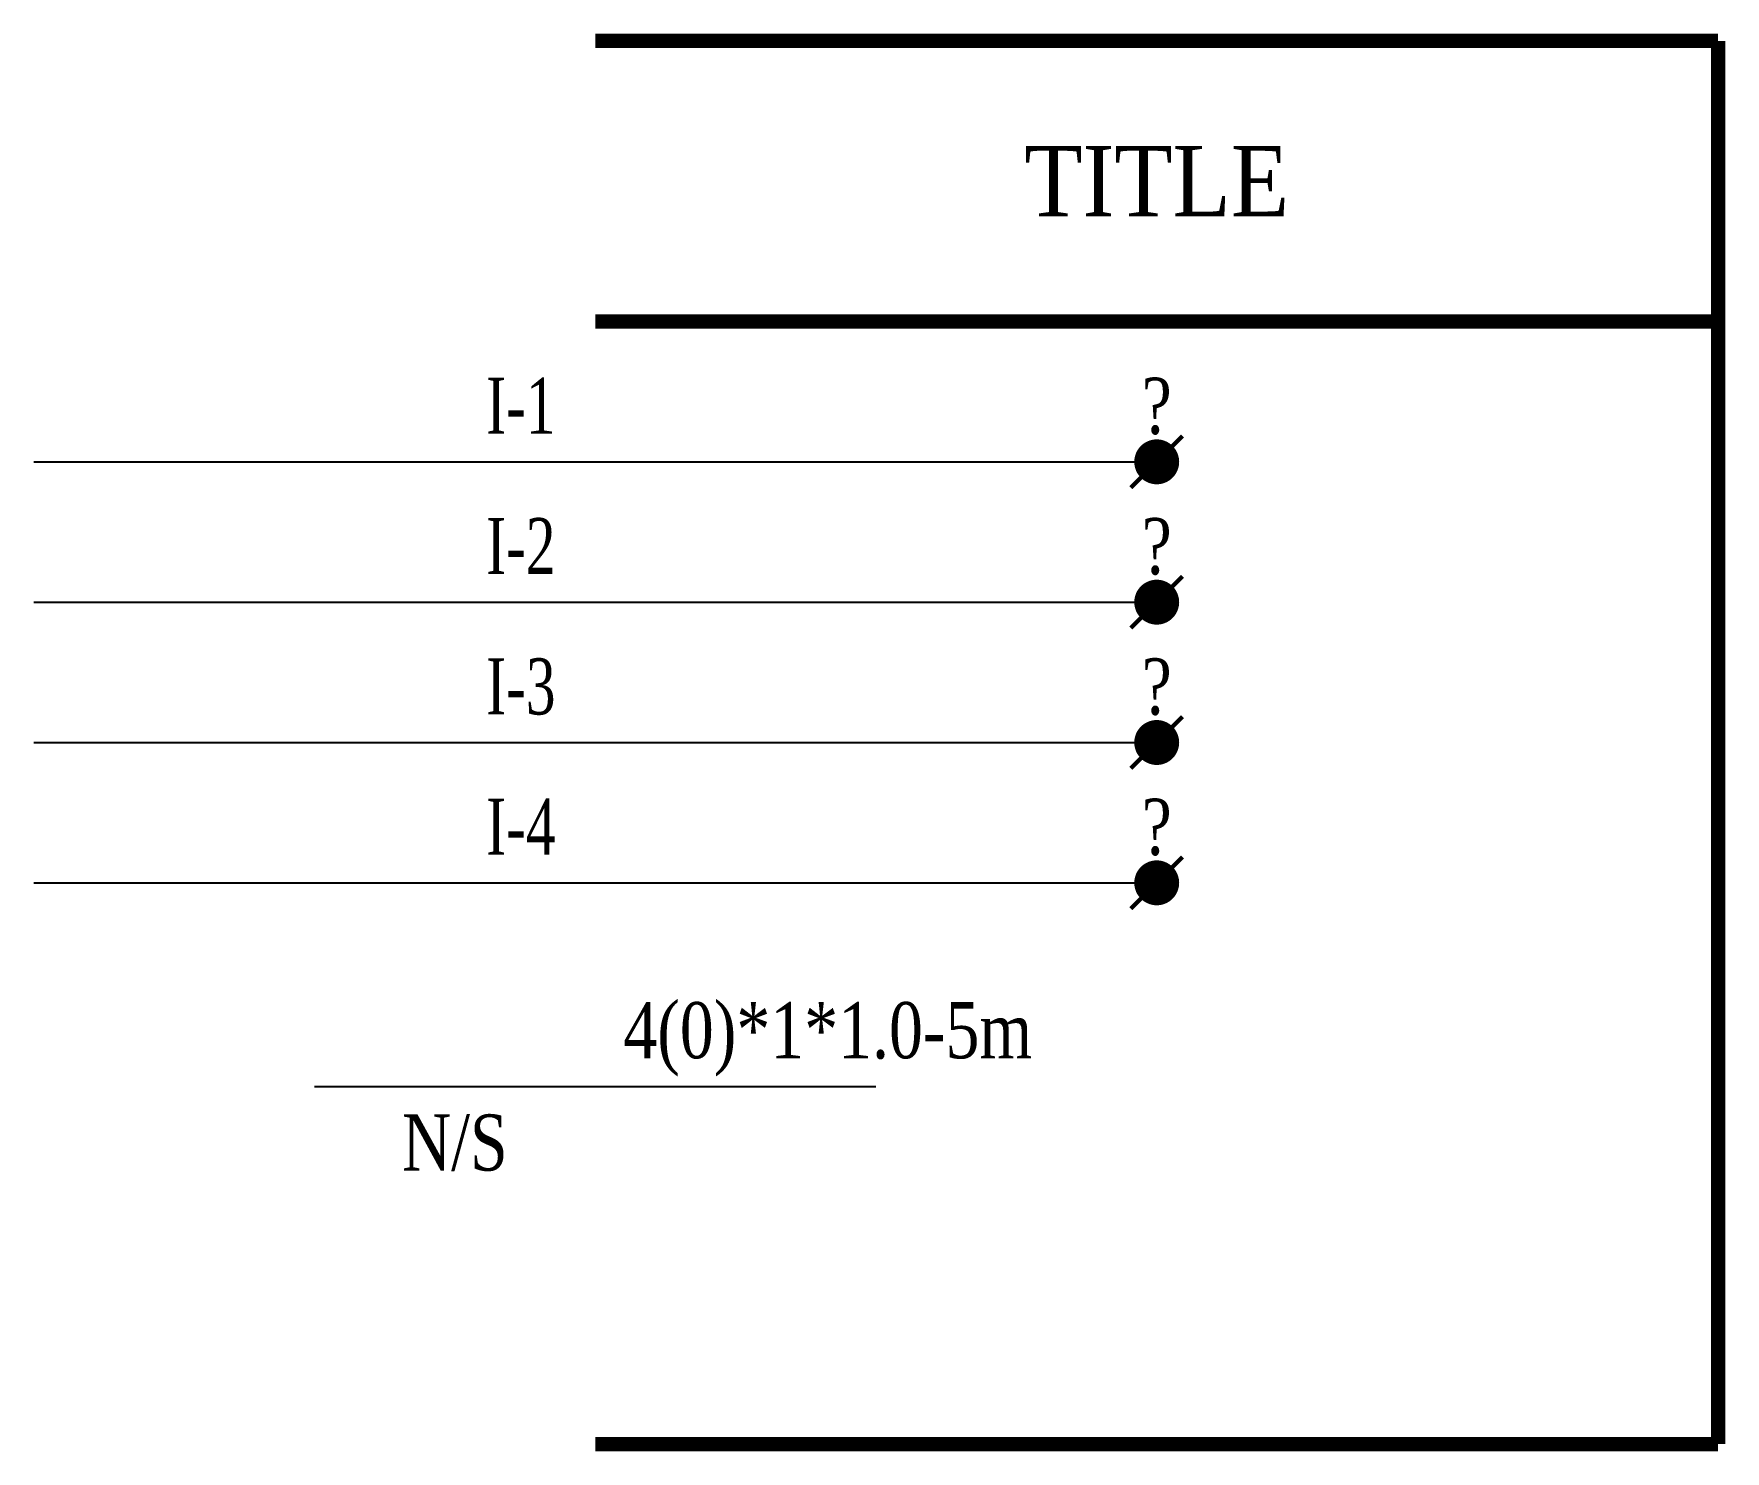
# Model space of a CAD drawing. Header units: millimetres. Extents: x -20 to 40.2, y -50.3 to 0.2.
import ezdxf
from ezdxf.enums import TextEntityAlignment as Align

# ---------------------------------------------------------------- set-up
doc = ezdxf.new("R2010")
doc.units = ezdxf.units.MM
doc.styles.add('CHINESE', font='TIMES.TTF', dxfattribs={"width": 0.9})

# ---------------------------------------------------------------- blocks, each defined once
blk = doc.blocks.new('W21')
at = {"const_width": 0.8}
blk.add_lwpolyline([(-0.4, 0, 1), (0.4, 0, 1)], format="xyb", close=True, dxfattribs=at)
at = {"const_width": 0.15}
for points in [[(0, 0), (0.919, 0.919)], [(0, 0), (-0.919, -0.919)]]:
    blk.add_lwpolyline(points, dxfattribs=at)
blk = doc.blocks.new('DZ')
at = {"xscale": -1, "rotation": 270}
blk.add_blockref('W21', (0, 0), dxfattribs=at)

msp = doc.modelspace()

# ---------------------------------------------------------------- linework, layer by layer
at = {"color": 3}
msp.add_line((-10, -37.251), (10, -37.251), dxfattribs=at)
at = {"color": 3, "const_width": 0.5}
for points in [[(0, 0), (40, 0)], [(40, 0), (40, -10)], [(0, -10), (40, -10)], [(40, -10), (40, -50)], [(0, -50), (40, -50)]]:
    msp.add_lwpolyline(points, dxfattribs=at)
for points in [[(-20, -15), (20, -15)], [(-20, -20), (20, -20)], [(-20, -25), (20, -25)], [(-20, -30), (20, -30)]]:
    msp.add_lwpolyline(points)

# ---------------------------------------------------------------- block references
at = {"color": 3}
for p in [(20, -15), (20, -20), (20, -25), (20, -30)]:
    msp.add_blockref('DZ', p, dxfattribs=at)

# ---------------------------------------------------------------- texts
at = {"color": 3, "style": 'CHINESE', "width": 0.7}
for s, p in [('I-1', (-1.415, -14)), ('I-2', (-1.415, -19)), ('I-3', (-1.415, -24)), ('I-4', (-1.415, -29))]:
    msp.add_text(s, height=2, dxfattribs=at).set_placement(p, align=Align.RIGHT)
at = {"color": 3, "style": 'CHINESE', "width": 0.8}
for p in [(20, -14), (20, -19), (20, -24), (20, -29)]:
    msp.add_text('?', height=2, dxfattribs=at).set_placement(p, align=Align.CENTER)
msp.add_text('4(0)*1*1.0-5m', height=2, dxfattribs=at).set_placement((1, -36.251))
msp.add_text('N/S', height=2, dxfattribs=at).set_placement((-5, -38.251), align=Align.TOP_CENTER)
at = {"color": 3, "style": 'CHINESE', "width": 0.9}
msp.add_attdef('TITLE', text='Point Detector_ML-6A', height=2.5, dxfattribs=at).set_placement((20, -5), align=Align.MIDDLE_CENTER)

doc.saveas('drawing.dxf')
